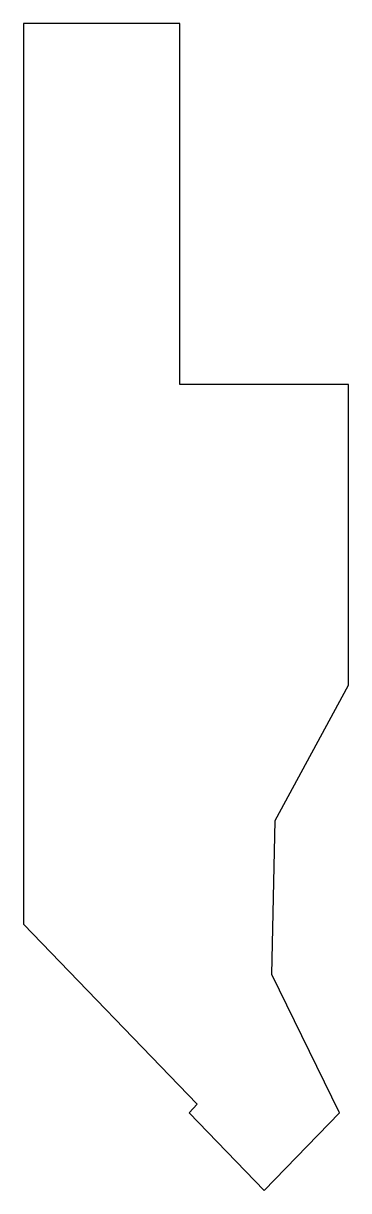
# Model space of a CAD drawing. Extents: x -20 to 7, y 0 to 97.
import ezdxf

# ---------------------------------------------------------------- set-up
doc = ezdxf.new("R2010")
doc.units = 0

msp = doc.modelspace()

# ---------------------------------------------------------------- linework, layer by layer
at = {"color": 7, "linetype": 'CONTINUOUS'}
for p, q in [((-7, 97), (-20, 97)), ((-20, 97), (-20, 22.15)), ((-7, 67), (-7, 97)), ((7, 67), (-7, 67)), ((7, 42), (7, 67)), ((0.9, 30.75), (7, 42)), ((0.63, 17.97), (0.9, 30.75)), ((-20, 22.15), (-5.56, 7.19)), ((6.25, 6.47), (0.63, 17.97)), ((-5.56, 7.19), (-6.25, 6.47)), ((-6.25, 6.47), (0, 0)), ((0, 0), (6.25, 6.47))]:
    msp.add_line(p, q, dxfattribs=at)

doc.saveas('drawing.dxf')
